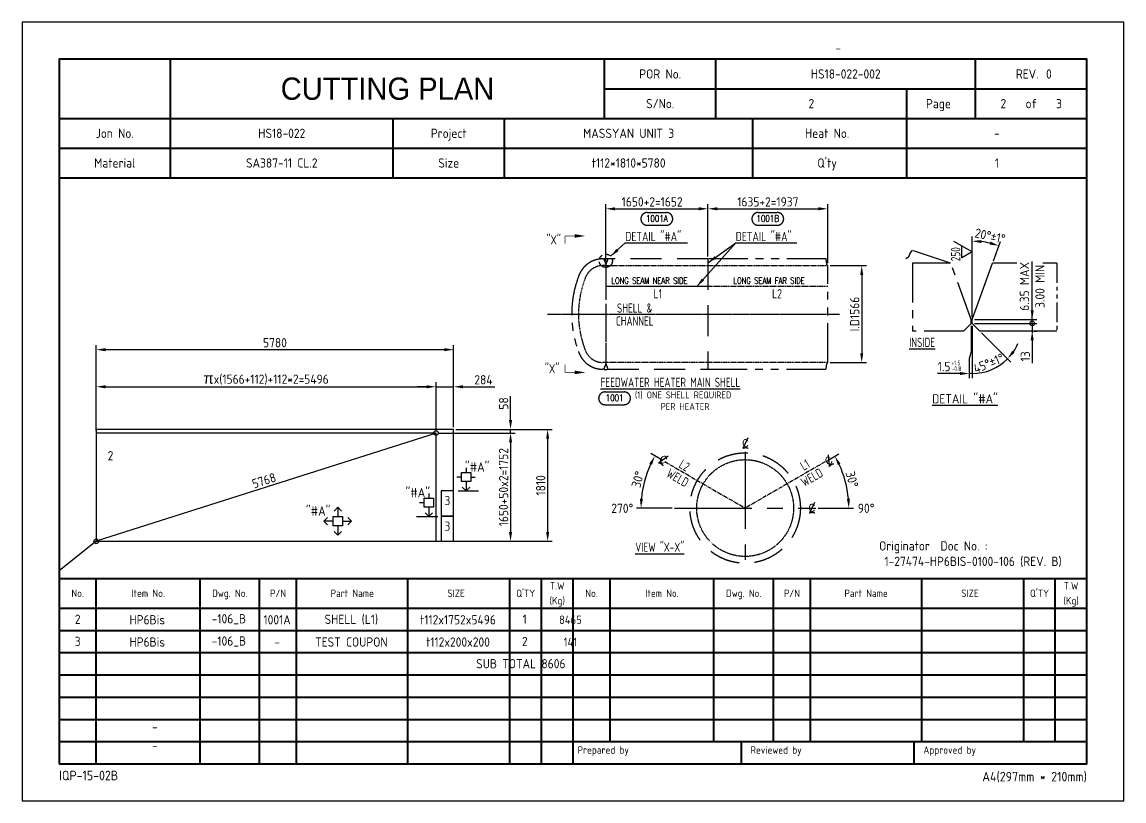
# Model space of a CAD drawing. Header units: millimetres. Extents: x -47360 to 661737, y -45870 to 354580.
# Drawn here: x 20000 to 37820, y 20000 to 32600 of the extents above; entities that cross this region are included whole.
import ezdxf
from ezdxf.enums import TextEntityAlignment as Align

# ---------------------------------------------------------------- set-up
doc = ezdxf.new("R2010")
doc.units = ezdxf.units.MM
doc.header["$LTSCALE"] = 10
for name, pattern in [('CENTER', [2, 1.25, -0.25, 0.25, -0.25]), ('CONT', [1, 1, 0]), ('DASHED', [0.75, 0.5, -0.25]), ('PHANTOM', [63.5, 31.75, -6.35, 6.35, -6.35, 6.35, -6.35])]:
    doc.linetypes.add(name, pattern=pattern)
for name, color, linetype in [('02_1  112x5495.59247272367x1752', 7, 'Continuous'), ('03_4  112x400x200', 7, 'Continuous'), ('11', 2, 'Continuous'), ('12', 1, 'CENTER'), ('13', 4, 'PHANTOM'), ('14', 3, 'DASHED'), ('15', 7, 'Continuous'), ('GEN-ANN', 7, 'CONT'), ('GEN-TXT', 7, 'CONT'), ('N02_1  112x5780x1810', 3, 'Continuous'), ('T', 2, 'Continuous')]:
    doc.layers.add(name, color=color, linetype=linetype)
doc.layers.add('PAGE', color=9, linetype='Continuous', plot=False)
doc.layers.add('TITLE', color=15, linetype='Continuous', lineweight=40)
doc.styles.add('FRACTION', font='romans.shx', dxfattribs={"bigfont": 'FRACTION.shx'})
doc.styles.add('SIMPLEX', font='romans.shx', dxfattribs={"width": 0.8})
doc.styles.get("Standard").update_dxf_attribs({"font": 'isocp2.shx', "bigfont": 'whgtxt.shx'})
doc.dimstyles.new('ISO-25', dxfattribs={"dimscale": 60, "dimtxt": 2.5, "dimasz": 2.5, "dimexe": 1.25, "dimexo": 0.625, "dimtad": 1, "dimdec": 0, "dimdsep": 46, "dimtxsty": 'Standard', "dimcen": 2.5, "dimclrt": 2, "dimadec": 0, "dimazin": 0, "dimtfac": 1, "dimtdec": 0, "dimtmove": 0, "dimatfit": 3, "dimfxl": 1, "dimarcsym": 0})

# ---------------------------------------------------------------- blocks, each defined once
blk = doc.blocks.new('CP00')
at = {"layer": 'PAGE'}
blk.add_line((20, 70), (10, 62), dxfattribs=at)
blk.add_lwpolyline([(0, 0), (297, 0), (297, 210), (0, 210)], close=True, dxfattribs=at)
at = {"layer": 'TITLE'}
for p, q in [((40, 184), (40, 200)), ((157, 184), (157, 200)), ((10, 184), (287, 184)), ((10, 168), (287, 168)), ((10, 60), (287, 60)), ((148.5, 16), (287, 16))]:
    blk.add_line(p, q, dxfattribs=at)
at = {"layer": 'TITLE', "color": 8}
for p, q in [((187, 184), (187, 200)), ((257, 184), (257, 192)), ((40, 168), (40, 184)), ((130, 168), (130, 184)), ((238.5, 168), (238.5, 184)), ((10, 176), (287, 176)), ((20, 10), (20, 60)), ((48, 10), (48, 60)), ((64, 10), (64, 60)), ((74, 10), (74, 60)), ((104, 10), (104, 60)), ((131.5, 10), (131.5, 60)), ((140, 10), (140, 60)), ((158.5, 16), (158.5, 60)), ((186.5, 16), (186.5, 60)), ((202.5, 16), (202.5, 60)), ((212.5, 16), (212.5, 60)), ((242.5, 16), (242.5, 60)), ((270, 16), (270, 60)), ((278.5, 16), (278.5, 60)), ((10, 52), (287, 52)), ((10, 46), (287, 46)), ((10, 40), (287, 40)), ((10, 34), (287, 34)), ((10, 28), (287, 28)), ((10, 22), (287, 22)), ((10, 16), (148.5, 16)), ((193.8, 16), (193.8, 10)), ((240.4, 16), (240.4, 10))]:
    blk.add_line(p, q, dxfattribs=at)
at = {"layer": 'TITLE', "color": 9}
for p, q in [((257, 192), (257, 200)), ((157, 192), (287, 192)), ((238.5, 184), (238.5, 192)), ((100, 168), (100, 184)), ((197, 168), (197, 184)), ((148.5, 10), (148.5, 60))]:
    blk.add_line(p, q, dxfattribs=at)
at = {"layer": 'TITLE', "color": 15}
blk.add_lwpolyline([(10, 10), (287, 10), (287, 200), (10, 200)], close=True, dxfattribs=at)
at = {"layer": 'PAGE', "color": 2}
blk.add_attdef('ATT_NESTINGPLANNO', text='', height=2.5, dxfattribs=at).set_placement((220, 203), align=Align.MIDDLE_CENTER)
for tag, p in [('ATT_OWNERITEMNO', (35, 7.09)), ('ATT_PARTNAME', (35, 2.09))]:
    blk.add_attdef(tag, text='', height=2.5, dxfattribs=at).set_placement(p, align=Align.MIDDLE_LEFT)
at = {"layer": 'TITLE', "color": 2}
for s, height, p in [('POR No.', 2.5, (172, 196)), ('S/No.', 2.5, (172, 188)), ('Page', 2.5, (247, 188)), ('of', 2.5, (272, 188)), ('Jon No.', 2.5, (25, 180)), ('Project', 2.5, (115, 180)), ('Heat No.', 2.5, (217, 180)), ('-', 2.5, (262.75, 180)), ('Material', 2.5, (25, 172)), ('Size', 2.5, (115, 172)), ("Q'ty", 2.5, (217, 172)), ('No.', 2, (15, 56)), ('Item No.', 2, (34, 56)), ('Dwg. No.', 2, (56, 56)), ('P/N', 2, (69, 56)), ('Part Name', 2, (89, 56)), ('SIZE', 2, (117, 56)), ("Q'TY", 2, (135.75, 56)), ('T.W', 2, (144.25, 58)), ('No.', 2, (153.5, 56)), ('Item No.', 2, (172.5, 56)), ('Dwg. No.', 2, (194.5, 56)), ('P/N', 2, (207.5, 56)), ('Part Name', 2, (227.5, 56)), ('SIZE', 2, (255.5, 56)), ("Q'TY", 2, (274.25, 56)), ('T.W', 2, (282.75, 58)), ('(Kg)', 2, (144.25, 54)), ('(Kg)', 2, (282.75, 54))]:
    blk.add_text(s, height=height, dxfattribs=at).set_placement(p, align=Align.MIDDLE_CENTER)
blk.add_text('REV.', height=2.5, dxfattribs=at).set_placement((274, 196), align=Align.MIDDLE_RIGHT)
blk.add_text('0', height=2.5, dxfattribs=at).set_placement((276, 196), align=Align.MIDDLE_LEFT)
for s, height, p in [('Prepared by', 2, (149.73, 12.75)), ('Reviewed by', 2, (196.33, 12.75)), ('Approved by', 2, (242.93, 12.75)), ('IQP-15-02B', 2.594, (10, 5.57))]:
    blk.add_text(s, height=height, dxfattribs=at).set_placement(p)
blk.add_text('A4(297mm * 210mm)', height=2.5936, dxfattribs=at).set_placement((287, 5.26), align=Align.RIGHT)
at = {"layer": 'TITLE', "color": 3, "insert": (98.5, 192), "char_height": 6, "width": 59.896, "attachment_point": 5}
blk.add_mtext('{\\fHYHeadLine-Medium|b0|i0|c129|p18;CUTTING PLAN}', dxfattribs=at)
at = {"layer": 'TITLE', "color": 2}
for tag, height, p in [('ATT_PORNO', 2.5, (222, 196)), ('ATT_CUTTINGPLANNO', 2.5, (212.75, 188)), ('ATT_PAGENO', 2.5, (264.5, 188)), ('ATT_PAGESUBTOTAL', 2.5, (279.5, 188)), ('ATT_WONO', 2.5, (70, 180)), ('ATT_PROJECT', 2.5, (163.5, 180)), ('ATT_PORWEIGHT', 2, (278.5, 89)), ('ATT_NETWEIGHT', 2, (278.5, 83)), ('ATT_SAVEWEIGHT', 2, (278.5, 77)), ('ATT_SCRAPWEIGHT', 2, (278.5, 71)), ('ATT_CUTTING', 2, (278.5, 65))]:
    blk.add_attdef(tag, text='', height=height, dxfattribs=at).set_placement(p, align=Align.MIDDLE_CENTER)
at = {"layer": 'TITLE', "color": 3}
for tag, p in [('ATT_MATERIAL', (70, 172)), ('ATT_SIZE', (163.5, 172)), ('ATT_QTY', (262.75, 172))]:
    blk.add_attdef(tag, text='', height=2.5, dxfattribs=at).set_placement(p, align=Align.MIDDLE_CENTER)
blk = doc.blocks.new('_Small')
at = {"color": 0, "linetype": 'ByBlock', "lineweight": -2}
blk.add_circle((0, 0), 0.25, dxfattribs=at)
blk = doc.blocks.new('*D71')
at = {"color": 0, "lineweight": -2, "transparency": 16777216}
for p, q in [((36336, 27938), (36336, 28088)), ((35402, 27788), (36411, 27788)), ((35402, 27725), (36411, 27725)), ((36336, 27725), (36336, 27788)), ((36336, 27725), (36336, 27575))]:
    blk.add_line(p, q, dxfattribs=at)
at = {"color": 0, "transparency": 16777216}
blk.add_solid([(36311, 27938), (36361, 27938), (36336, 27788)], dxfattribs=at)
at = {"layer": 'Defpoints', "color": 0, "transparency": 16777216}
for p in [(35364, 27788), (35364, 27725), (36336, 27788)]:
    blk.add_point(p, dxfattribs=at)
at = {"color": 0, "lineweight": -2, "transparency": 16777216, "xscale": 150, "yscale": 150, "zscale": 150, "rotation": 90}
blk.add_blockref('_Small', (36336, 27725), dxfattribs=at)
blk = doc.blocks.new('*D75')
at = {"color": 0, "lineweight": -2, "transparency": 16777216}
for p, q in [((36336, 27725), (36336, 27875)), ((35402, 27725), (36411, 27725)), ((36336, 27725), (36336, 27600)), ((36336, 27450), (36336, 27084)), ((36366, 27600), (36411, 27600))]:
    blk.add_line(p, q, dxfattribs=at)
at = {"color": 0, "transparency": 16777216}
blk.add_solid([(36311, 27450), (36361, 27450), (36336, 27600)], dxfattribs=at)
at = {"layer": 'Defpoints', "color": 0, "transparency": 16777216}
for p in [(35364, 27725), (36329, 27600), (36336, 27600)]:
    blk.add_point(p, dxfattribs=at)
at = {"color": 2, "transparency": 16777216, "insert": (36224, 27192), "char_height": 150, "attachment_point": 5, "rotation": 90}
blk.add_mtext('13', dxfattribs=at)
blk = doc.blocks.new('_None')
blk = doc.blocks.new('*D76')
at = {"color": 0, "lineweight": -2, "transparency": 16777216}
for p, q in [((35364, 27826), (35364, 29132)), ((35709, 28735), (35824, 29051))]:
    blk.add_line(p, q, dxfattribs=at)
blk.add_arc((35364, 27788), 1269, 76.7786, 83.2214, dxfattribs=at)
at = {"color": 0, "transparency": 16777216}
for points in [[(35513, 29023), (35515, 29073), (35364, 29057)], [(35662, 29047), (35647, 29000), (35798, 28981)]]:
    blk.add_solid(points, dxfattribs=at)
at = {"layer": 'Defpoints', "color": 0, "transparency": 16777216}
for p in [(35512, 29049), (35696, 28700), (35364, 27788), (35364, 27788), (35364, 27725)]:
    blk.add_point(p, dxfattribs=at)
at = {"color": 2, "transparency": 16777216, "insert": (35656, 29139), "char_height": 150, "attachment_point": 5, "rotation": 347.8243}
blk.add_mtext('20°%%P1%%D', dxfattribs=at)
blk = doc.blocks.new('SECT')
at = {"const_width": 0.01}
for points in [[(0, 0.163), (0, 0)], [(0, 0), (0.128, 0)]]:
    blk.add_lwpolyline(points, dxfattribs=at)
blk.add_solid([(-0.03, 0.163), (0.03, 0.163), (0, 0.343)])
blk = doc.blocks.new('$PNBR')
at = {"layer": 'GEN-ANN', "color": 7, "linetype": 'CONT'}
for p, q in [((0.125, 0.125), (0.5, 0.125)), ((0.125, -0.125), (0.5, -0.125))]:
    blk.add_line(p, q, dxfattribs=at)
for centre, start, end in [((0.125, 0), 90, 270), ((0.5, 0), 270, 90)]:
    blk.add_arc(centre, 0.125, start, end, dxfattribs=at)
at = {"layer": 'GEN-ANN', "color": 7, "linetype": 'CONT', "style": 'FRACTION'}
blk.add_attdef('PNB', text='', height=0.0938, dxfattribs=at).set_placement((0.313, -0.046), align=Align.CENTER)
blk = doc.blocks.new('*D72')
at = {"color": 0, "lineweight": -2, "transparency": 16777216}
for p, q in [((29440, 28716), (29440, 29654)), ((31092, 28807), (31092, 29654)), ((29590, 29579), (30942, 29579))]:
    blk.add_line(p, q, dxfattribs=at)
at = {"color": 0, "transparency": 16777216}
for points in [[(29590, 29604), (29590, 29554), (29440, 29579)], [(30942, 29604), (30942, 29554), (31092, 29579)]]:
    blk.add_solid(points, dxfattribs=at)
at = {"layer": 'Defpoints', "color": 0, "transparency": 16777216}
for p in [(31092, 29579), (31092, 28769), (29440, 28678)]:
    blk.add_point(p, dxfattribs=at)
at = {"color": 2, "transparency": 16777216, "insert": (30190, 29691), "char_height": 150, "attachment_point": 5}
blk.add_mtext('1650+2=1652', dxfattribs=at)
blk = doc.blocks.new('*D73')
at = {"color": 0, "lineweight": -2, "transparency": 16777216}
for p, q in [((31092, 28807), (31092, 29654)), ((33029, 28698), (33029, 29654)), ((31242, 29579), (32879, 29579))]:
    blk.add_line(p, q, dxfattribs=at)
at = {"color": 0, "transparency": 16777216}
for points in [[(31242, 29604), (31242, 29554), (31092, 29579)], [(32879, 29604), (32879, 29554), (33029, 29579)]]:
    blk.add_solid(points, dxfattribs=at)
at = {"layer": 'Defpoints', "color": 0, "transparency": 16777216}
for p in [(33029, 29579), (31092, 28769), (33029, 28660)]:
    blk.add_point(p, dxfattribs=at)
at = {"color": 2, "transparency": 16777216, "insert": (32061, 29691), "char_height": 150, "attachment_point": 5}
blk.add_mtext('1635+2=1937', dxfattribs=at)
blk = doc.blocks.new('*D74')
at = {"color": 0, "lineweight": -2, "transparency": 16777216}
for p, q in [((33067, 28659), (33654, 28659)), ((33579, 28509), (33579, 27243)), ((33067, 27093), (33654, 27093))]:
    blk.add_line(p, q, dxfattribs=at)
at = {"color": 0, "transparency": 16777216}
for points in [[(33554, 28509), (33604, 28509), (33579, 28659)], [(33554, 27243), (33604, 27243), (33579, 27093)]]:
    blk.add_solid(points, dxfattribs=at)
at = {"layer": 'Defpoints', "color": 0, "transparency": 16777216}
for p in [(33029, 28659), (33029, 27093), (33579, 27093)]:
    blk.add_point(p, dxfattribs=at)
at = {"color": 2, "transparency": 16777216, "insert": (33466, 27876), "char_height": 150, "attachment_point": 5, "rotation": 90}
blk.add_mtext('I.D1566', dxfattribs=at)
blk = doc.blocks.new('$CL')
at = {"layer": 'GEN-TXT', "color": 2, "linetype": 'CONT'}
blk.add_line((0.031, 0.069), (-0.031, -0.069), dxfattribs=at)
blk.add_arc((0.003, -0.131), 0.0703, 61.7604, 118.2396, dxfattribs=at)
at = {"layer": 'GEN-TXT', "color": 2, "linetype": 'CONT', "style": 'FRACTION'}
blk.add_text('C', height=0.0938, dxfattribs=at).set_placement((0, 0), align=Align.MIDDLE)
blk = doc.blocks.new('*D77')
at = {"color": 0, "lineweight": -2, "transparency": 16777216}
for p, q in [((30361, 25508), (30170, 25618)), ((30514, 24738), (29935, 24738))]:
    blk.add_line(p, q, dxfattribs=at)
blk.add_arc((31694, 24738), 1685, 155.1037, 174.8963, dxfattribs=at)
at = {"color": 0, "transparency": 16777216}
for points in [[(30144, 25459), (30188, 25436), (30235, 25580)], [(30041, 24887), (29991, 24889), (30010, 24738)]]:
    blk.add_solid(points, dxfattribs=at)
at = {"layer": 'Defpoints', "color": 0, "transparency": 16777216}
for p in [(30394, 25489), (30111, 25314), (30551, 24738), (31694, 24738), (32837, 24738)]:
    blk.add_point(p, dxfattribs=at)
at = {"color": 2, "transparency": 16777216, "insert": (29958, 25203), "char_height": 150, "attachment_point": 5, "rotation": 75}
blk.add_mtext('30°', dxfattribs=at)
blk = doc.blocks.new('*D78')
at = {"color": 0, "lineweight": -2, "transparency": 16777216}
for p, q in [((33018, 25502), (33211, 25614)), ((32875, 24738), (33446, 24738))]:
    blk.add_line(p, q, dxfattribs=at)
blk.add_arc((31694, 24738), 1677, 5.1279, 24.8721, dxfattribs=at)
at = {"color": 0, "transparency": 16777216}
for points in [[(33193, 25432), (33237, 25455), (33146, 25576)], [(33389, 24889), (33339, 24887), (33371, 24738)]]:
    blk.add_solid(points, dxfattribs=at)
at = {"layer": 'Defpoints', "color": 0, "transparency": 16777216}
for p in [(32985, 25484), (33345, 25029), (30551, 24738), (31694, 24738), (32837, 24738)]:
    blk.add_point(p, dxfattribs=at)
at = {"color": 2, "transparency": 16777216, "insert": (33422, 25201), "char_height": 150, "attachment_point": 5, "rotation": 285}
blk.add_mtext('30°', dxfattribs=at)
blk = doc.blocks.new('*D79')
at = {"color": 0, "lineweight": -2, "transparency": 16777216}
for p, q in [((21200, 25990), (21200, 26775)), ((26696, 25990), (26696, 26775)), ((21350, 26700), (26546, 26700))]:
    blk.add_line(p, q, dxfattribs=at)
at = {"color": 0, "transparency": 16777216}
for points in [[(21350, 26725), (21350, 26675), (21200, 26700)], [(26546, 26725), (26546, 26675), (26696, 26700)]]:
    blk.add_solid(points, dxfattribs=at)
at = {"layer": 'Defpoints', "color": 0, "transparency": 16777216}
for p in [(26696, 26700), (21200, 25952), (26696, 25952)]:
    blk.add_point(p, dxfattribs=at)
at = {"color": 2, "transparency": 16777216, "insert": (23948, 26831), "char_height": 150, "attachment_point": 5}
blk.add_mtext('{\\fGulim|b0|i0|c129|p50;\\H1.2x;π\\Fisocp2,whgtxt|c129;\\H0.83333x;x(1566+112)+112*2\\Fisocp2|c129;=5496}', dxfattribs=at)
blk = doc.blocks.new('*D80')
at = {"color": 0, "lineweight": -2, "transparency": 16777216}
for p, q in [((26696, 25990), (26696, 26775)), ((26980, 26048), (26980, 26775)), ((26546, 26700), (26396, 26700)), ((26696, 26700), (26980, 26700)), ((27130, 26700), (27644, 26700))]:
    blk.add_line(p, q, dxfattribs=at)
at = {"color": 0, "transparency": 16777216}
for points in [[(26546, 26725), (26546, 26675), (26696, 26700)], [(27130, 26725), (27130, 26675), (26980, 26700)]]:
    blk.add_solid(points, dxfattribs=at)
at = {"layer": 'Defpoints', "color": 0, "transparency": 16777216}
for p in [(26980, 26700), (26696, 25952), (26980, 26010)]:
    blk.add_point(p, dxfattribs=at)
at = {"color": 2, "transparency": 16777216, "insert": (27462, 26813), "char_height": 150, "attachment_point": 5}
blk.add_mtext('284', dxfattribs=at)
blk = doc.blocks.new('*D81')
at = {"color": 0, "lineweight": -2, "transparency": 16777216}
for p, q in [((21200, 26047.5), (21200, 27375)), ((26830, 27300), (21350, 27300)), ((26980, 26047.5), (26980, 27375))]:
    blk.add_line(p, q, dxfattribs=at)
at = {"color": 0, "transparency": 16777216}
for points in [[(21350, 27325), (21350, 27275), (21200, 27300)], [(26830, 27325), (26830, 27275), (26980, 27300)]]:
    blk.add_solid(points, dxfattribs=at)
at = {"layer": 'Defpoints', "color": 0, "transparency": 16777216}
for p in [(21200, 27300), (21200, 26010), (26980, 26010)]:
    blk.add_point(p, dxfattribs=at)
at = {"color": 2, "transparency": 16777216, "insert": (24090, 27412.5), "char_height": 150, "attachment_point": 5}
blk.add_mtext('5780', dxfattribs=at)
blk = doc.blocks.new('*D82')
at = {"color": 0, "lineweight": -2, "transparency": 16777216}
for p, q in [((26733, 25952), (27975, 25952)), ((27900, 25802), (27900, 24350)), ((26733, 24200), (27975, 24200))]:
    blk.add_line(p, q, dxfattribs=at)
at = {"color": 0, "transparency": 16777216}
for points in [[(27875, 25802), (27925, 25802), (27900, 25952)], [(27875, 24350), (27925, 24350), (27900, 24200)]]:
    blk.add_solid(points, dxfattribs=at)
at = {"layer": 'Defpoints', "color": 0, "transparency": 16777216}
for p in [(26696, 25952), (26696, 24200), (27900, 24200)]:
    blk.add_point(p, dxfattribs=at)
at = {"color": 2, "transparency": 16777216, "insert": (27787, 25076), "char_height": 150, "attachment_point": 5, "rotation": 90}
blk.add_mtext('1650+50x2=1752', dxfattribs=at)
blk = doc.blocks.new('*D83')
at = {"color": 0, "lineweight": -2, "transparency": 16777216}
for p, q in [((27900, 26160), (27900, 26550)), ((26733, 25952), (27975, 25952)), ((27018, 26010), (27975, 26010)), ((27900, 25952), (27900, 26010)), ((27900, 25802), (27900, 25652))]:
    blk.add_line(p, q, dxfattribs=at)
at = {"color": 0, "transparency": 16777216}
for points in [[(27875, 26160), (27925, 26160), (27900, 26010)], [(27875, 25802), (27925, 25802), (27900, 25952)]]:
    blk.add_solid(points, dxfattribs=at)
at = {"layer": 'Defpoints', "color": 0, "transparency": 16777216}
for p in [(26696, 25952), (26980, 26010), (27900, 26010)]:
    blk.add_point(p, dxfattribs=at)
at = {"color": 2, "transparency": 16777216, "insert": (27788, 26430), "char_height": 150, "attachment_point": 5, "rotation": 90}
blk.add_mtext('58', dxfattribs=at)
blk = doc.blocks.new('*D84')
at = {"color": 0, "lineweight": -2, "transparency": 16777216}
for p, q in [((27017.5, 26010), (28575, 26010)), ((28500, 25860), (28500, 24350)), ((27017.5, 24200), (28575, 24200))]:
    blk.add_line(p, q, dxfattribs=at)
at = {"color": 0, "transparency": 16777216}
for points in [[(28475, 25860), (28525, 25860), (28500, 26010)], [(28475, 24350), (28525, 24350), (28500, 24200)]]:
    blk.add_solid(points, dxfattribs=at)
at = {"layer": 'Defpoints', "color": 0, "transparency": 16777216}
for p in [(26980, 26010), (26980, 24200), (28500, 24200)]:
    blk.add_point(p, dxfattribs=at)
at = {"color": 2, "transparency": 16777216, "insert": (28387.5, 25105), "char_height": 150, "attachment_point": 5, "rotation": 90}
blk.add_mtext('1810', dxfattribs=at)
blk = doc.blocks.new('*D85')
at = {"color": 0, "lineweight": -2, "transparency": 16777216}
blk.add_line((26696, 25952), (21200, 24200), dxfattribs=at)
at = {"layer": 'Defpoints', "color": 0, "transparency": 16777216}
for p in [(26696, 25952), (21200, 24200), (21200, 24200)]:
    blk.add_point(p, dxfattribs=at)
at = {"color": 0, "lineweight": -2, "transparency": 16777216, "xscale": 150, "yscale": 150, "zscale": 150}
for p, rotation in [((26696, 25952), 17.68232995946152), ((21200, 24200), 197.6823299594616)]:
    blk.add_blockref('_Small', p, dxfattribs=dict(at, rotation=rotation))
at = {"color": 2, "transparency": 16777216, "insert": (23914, 25183), "char_height": 150, "attachment_point": 5, "rotation": 17.6823}
blk.add_mtext('5768', dxfattribs=at)

msp = doc.modelspace()

# ---------------------------------------------------------------- linework, layer by layer
for p, q in [((36336.07, 28088.5), (36336.07, 28728.75)), ((35349.26, 27687.5), (35349.26, 27263.58)), ((35364.26, 27687.5), (35364.26, 26839.66)), ((35515.78, 27573.48), (35990.29, 27098.97)), ((35349.26, 27263.58), (35319.26, 27156.58)), ((35319.26, 27156.58), (35319.26, 26839.66)), ((35169.26, 26914.66), (34803.05, 26914.66)), ((35364.26, 26914.66), (35319.26, 26914.66)), ((27050.47, 25015), (27380.23, 25015)), ((26379.77, 24600), (26725.05, 24600))]:
    msp.add_line(p, q)
for start, end in [(325.621043, 336.242086), (270, 315)]:
    msp.add_arc((35364.26, 27725), 810.34, start, end)
for points in [[(36052.29, 27251.46), (36013.82, 27283.39), (35937.26, 27152)], [(35169.26, 26939.66), (35169.26, 26889.66), (35319.26, 26914.66)]]:
    msp.add_solid(points)
at = {"layer": '02_1  112x5495.59247272367x1752'}
msp.add_lwpolyline([(26695.59, 24200), (26695.59, 25952), (21200, 25952), (21200, 24200)], close=True, dxfattribs=at)
at = {"layer": '03_4  112x400x200'}
for points in [[(26980, 25015), (26780, 25015), (26780, 24615), (26980, 24615)], [(26980, 24600), (26780, 24600), (26780, 24200), (26980, 24200)]]:
    msp.add_lwpolyline(points, close=True, dxfattribs=at)
at = {"layer": '11', "color": 3}
for p, q in [((35364.26, 27788.5), (35696.02, 28700)), ((36087.59, 28700), (35696.02, 28700)), ((36736.87, 28700), (36505.33, 28700)), ((35364.26, 27725), (35364.26, 27788.5)), ((35489.26, 27600), (35364.26, 27725)), ((36736.87, 27600), (35489.26, 27600))]:
    msp.add_line(p, q, dxfattribs=at)
at = {"layer": '12', "linetype": 'CENTER', "ltscale": 2}
msp.add_line((28497.02, 27876.06), (33221.26, 27876.06), dxfattribs=at)
at = {"layer": '12', "ltscale": 5}
for p in [(30393.52, 25489.06), (32985.35, 25483.51)]:
    msp.add_line(p, (31694.24, 24738.09), dxfattribs=at)
at = {"layer": '12', "linetype": 'CENTER', "ltscale": 100}
for p, q in [((31694.24, 25649.36), (31694.24, 23826.83)), ((30551.11, 24738.09), (32837.37, 24738.09))]:
    msp.add_line(p, q, dxfattribs=at)
at = {"layer": '13', "ltscale": 2}
for p, q in [((35017.5, 28700), (34400, 28905.83)), ((33005, 28769.06), (31092.19, 28769.06)), ((33016.17, 28678.06), (33005, 28769.06)), ((35017.5, 28700), (34400, 28700)), ((34400, 28700), (34400, 27600)), ((35349.26, 27788.5), (35017.5, 28700)), ((33024.97, 28662.83), (33016.17, 28678.06)), ((33029.3, 27093.06), (33029.3, 28659.06)), ((35224.26, 27600), (35349.26, 27725)), ((35224.26, 27600), (34400, 27600)), ((33024.97, 27089.29), (33016.17, 27074.06)), ((31092.19, 26983.06), (33005, 26983.06)), ((33005, 26983.06), (33016.17, 27074.06))]:
    msp.add_line(p, q, dxfattribs=at)
at = {"layer": '13'}
for p, q in [((36736.87, 28700), (36736.87, 27600)), ((35349.26, 27725), (35349.26, 27788.5))]:
    msp.add_line(p, q, dxfattribs=at)
at = {"layer": '13', "ltscale": 2}
for points in [[(34400, 28905.83), (34380.78, 28890.48), (34367.9, 28874.49), (34359.02, 28857.93), (34351.82, 28840.86), (34343.95, 28823.37), (34333.07, 28805.5), (34316.85, 28787.35), (34292.94, 28768.96)], [(33029.3, 28660.33), (33029.3, 28659.06), (33029.3, 28659.06), (33029.3, 28659.06)], [(33029.3, 27091.79), (33029.3, 27093.06), (33029.3, 27093.06), (33029.3, 27093.06)]]:
    msp.add_lwpolyline(points, dxfattribs=at)
at = {"layer": '13'}
msp.add_lwpolyline([(29390.09, 28769.06), (29406.97, 28769.06), (29440.09, 28678.06), (29440.09, 27074.06), (29406.97, 26983.06), (29390.09, 26983.06)], dxfattribs=at)
msp.add_circle((29440.09, 28738.06), 107.08, dxfattribs=at)
at = {"layer": '13', "ltscale": 2}
for centre, radius, start, end in [((29392.73, 28355.45), 413.61, 90.36608, 162.394368), ((33029.3, 28665.33), 5, 210, 270), ((30605.99, 27876.06), 1717.4, 159.391225, 200.608775), ((29392.73, 27396.66), 413.61, 197.605632, 269.63392), ((33029.3, 27086.79), 5, 90, 150)]:
    msp.add_arc(centre, radius, start, end, dxfattribs=at)
at = {"layer": '13'}
for centre, start, end in [((29440.09, 28562.69), 80.882154, 99.117846), ((29440.09, 27189.43), 260.882154, 279.117846)]:
    msp.add_arc(centre, 209.01, start, end, dxfattribs=at)
at = {"layer": '14', "ltscale": 100}
for p, q in [((29473.21, 28769.06), (29440.09, 28678.06)), ((31092.19, 28769.06), (29473.21, 28769.06)), ((31092.19, 28769.06), (31092.19, 26983.06)), ((29440.09, 28678.06), (29440.09, 27074.06)), ((29440.09, 27074.06), (29473.21, 26983.06)), ((29473.21, 26983.06), (31092.19, 26983.06))]:
    msp.add_line(p, q, dxfattribs=at)
at = {"layer": '14', "color": 6}
msp.add_line((29453.09, 28659.06), (29440.09, 28672.06), dxfattribs=at)
at = {"layer": '14', "color": 6, "ltscale": 3}
for p, q in [((29453.09, 28659.06), (33029.3, 28659.06)), ((33029.3, 28322.56), (31092.19, 28322.56))]:
    msp.add_line(p, q, dxfattribs=at)
at = {"layer": '14', "color": 6, "linetype": 'ByBlock'}
msp.add_line((31092.19, 28322.56), (29440.09, 28322.56), dxfattribs=at)
at = {"layer": '14', "color": 6}
for points in [[(29440.09, 28672.06), (29427.09, 28659.06), (29390.09, 28659.06)], [(29440.09, 27080.06), (29427.09, 27093.06), (29390.09, 27093.06)]]:
    msp.add_lwpolyline(points, dxfattribs=at)
at = {"layer": '14', "color": 6, "ltscale": 3}
msp.add_lwpolyline([(33029.3, 27093.06), (29453.09, 27093.06), (29440.09, 27080.06)], dxfattribs=at)
at = {"layer": '14', "ltscale": 100}
msp.add_circle((31694.24, 24738.09), 893, dxfattribs=at)
at = {"layer": '14', "color": 6}
msp.add_circle((31694.24, 24738.09), 783, dxfattribs=at)
at = {"layer": '14', "color": 6, "ltscale": 3}
for centre, radius, start, end in [((29392.74, 28355.45), 303.62, 90.5, 153.973975), ((30605.99, 27876.06), 1607.4, 157.596868, 202.403132), ((29392.74, 27396.67), 303.62, 206.026025, 269.5)]:
    msp.add_arc(centre, radius, start, end, dxfattribs=at)
at = {"layer": '15'}
for p, q in [((35364.26, 28881.37), (35069.07, 29051.8)), ((29755, 29029.97), (30759.85, 29029.97)), ((31540.81, 29029.97), (32529.48, 29029.97)), ((35195.46, 28783.91), (35195.46, 28978.83)), ((35364.26, 28881.37), (35195.46, 28783.91))]:
    msp.add_line(p, q, dxfattribs=at)
at = {"layer": 'N02_1  112x5780x1810'}
msp.add_lwpolyline([(26980, 24200), (26980, 26010), (21200, 26010), (21200, 24200)], close=True, dxfattribs=at)
at = {"layer": 'T'}
for p, q in [((27180.12, 25390), (27180.12, 25315)), ((27105.12, 25240), (27030.12, 25240)), ((27180.12, 25165), (27180.12, 25015)), ((27255.12, 25240), (27330.12, 25240)), ((26579.88, 24975), (26579.88, 24900)), ((26504.88, 24825), (26429.88, 24825)), ((25105.09, 24750.33), (25105.09, 24600.33)), ((26579.88, 24750), (26579.88, 24600)), ((25030.09, 24525.33), (24880.09, 24525.33)), ((25105.09, 24450.33), (25105.09, 24300.33)), ((25180.09, 24525.33), (25330.09, 24525.33))]:
    msp.add_line(p, q, dxfattribs=at)
for points in [[(27105.12, 25315), (27255.12, 25315), (27255.12, 25165), (27105.12, 25165)], [(26504.88, 24900), (26654.88, 24900), (26654.88, 24750), (26504.88, 24750)], [(25030.09, 24600.33), (25180.09, 24600.33), (25180.09, 24450.33), (25030.09, 24450.33)]]:
    msp.add_lwpolyline(points, close=True, dxfattribs=at)
for points in [[(27120.12, 25075), (27180.12, 25015), (27240.12, 25075)], [(25045.09, 24690.33), (25105.09, 24750.33), (25165.09, 24690.33)], [(26519.88, 24660), (26579.88, 24600), (26639.88, 24660)], [(24940.09, 24465.33), (24880.09, 24525.33), (24940.09, 24585.33)], [(25270.09, 24465.33), (25330.09, 24525.33), (25270.09, 24585.33)], [(25045.09, 24360.33), (25105.09, 24300.33), (25165.09, 24360.33)]]:
    msp.add_lwpolyline(points, dxfattribs=at)

# ---------------------------------------------------------------- block references
ref = msp.add_blockref('CP00', (20000, 20000), dxfattribs=dict(xscale=60, yscale=60, zscale=60))
ref.add_attrib('ATT_WONO', 'HS18-022', dxfattribs={"layer": 'TITLE', "color": 2, "height": 150}).set_placement((24200, 30800), align=Align.MIDDLE_CENTER)
ref.add_attrib('ATT_PROJECT', 'MASSYAN UNIT 3', dxfattribs={"layer": 'TITLE', "color": 2, "height": 150}).set_placement((29810, 30800), align=Align.MIDDLE_CENTER)
ref.add_attrib('ATT_PORNO', 'HS18-022-002', dxfattribs={"layer": 'TITLE', "color": 2, "height": 150}).set_placement((33320, 31760), align=Align.MIDDLE_CENTER)
ref.add_attrib('ATT_OWNERITEMNO', '-', dxfattribs={"layer": 'PAGE', "color": 2, "height": 150}).set_placement((22100, 21200), align=Align.MIDDLE_LEFT)
ref.add_attrib('ATT_PARTNAME', '-', dxfattribs={"layer": 'PAGE', "color": 2, "height": 150}).set_placement((22100, 20900), align=Align.MIDDLE_LEFT)
ref.add_attrib('ATT_MATERIAL', 'SA387-11 CL.2', dxfattribs={"layer": 'TITLE', "color": 3, "height": 150}).set_placement((24200, 30320), align=Align.MIDDLE_CENTER)
ref.add_attrib('ATT_SIZE', 't112*1810*5780', dxfattribs={"layer": 'TITLE', "color": 3, "height": 150}).set_placement((29810, 30320), align=Align.MIDDLE_CENTER)
ref.add_attrib('ATT_QTY', '1', dxfattribs={"layer": 'TITLE', "color": 3, "height": 150}).set_placement((35765, 30320), align=Align.MIDDLE_CENTER)
ref.add_attrib('ATT_NESTINGPLANNO', '-', dxfattribs={"layer": 'PAGE', "color": 2, "height": 150}).set_placement((33200, 32180), align=Align.MIDDLE_CENTER)
ref.add_attrib('ATT_CUTTINGPLANNO', '2', dxfattribs={"layer": 'TITLE', "color": 2, "height": 150}).set_placement((32765, 31280), align=Align.MIDDLE_CENTER)
ref.add_attrib('ATT_PAGENO', '2', dxfattribs={"layer": 'TITLE', "color": 2, "height": 150}).set_placement((35870, 31280), align=Align.MIDDLE_CENTER)
ref.add_attrib('ATT_PAGESUBTOTAL', '3', dxfattribs={"layer": 'TITLE', "color": 2, "height": 150}).set_placement((36770, 31280), align=Align.MIDDLE_CENTER)
at = {"color": 2, "xscale": 1280, "yscale": 1280, "zscale": 1280}
msp.add_blockref('$CL', (31698.48, 25788.01), dxfattribs=at)
at = {"layer": '15'}
ref = msp.add_blockref('$PNBR', (30007.89, 29415.73), dxfattribs=dict(at, xscale=823.1963533715145, yscale=823.196353371512, zscale=823.196353371513))
ref.add_attrib('PNB', '1001A', dxfattribs={"layer": '11', "height": 105, "style": 'FRACTION', "width": 0.8}).set_placement((30265.14, 29370.12), align=Align.CENTER)
ref = msp.add_blockref('$PNBR', (31802.49, 29415.73), dxfattribs=dict(at, xscale=823.1963533715145, yscale=823.196353371512, zscale=823.196353371513))
ref.add_attrib('PNB', '1001B', dxfattribs={"layer": '11', "height": 105, "style": 'FRACTION', "width": 0.8}).set_placement((32059.74, 29370.12), align=Align.CENTER)
for name, p, xscale, yscale, zscale, rotation in [('SECT', (28780.96, 29139.55, 70960545.69), 960, 960, 960, 270), ('SECT', (28780.96, 26932.3, 70960545.69), -960, 960, 959.9999999999997, 270), ('$CL', (30372.23, 25521.62), 1280, 1280, 1280, 329.9999999999998), ('$CL', (33044.3, 25504.07), 1279.999999999999, 1279.999999999999, 1279.999999999999, 29.99999999999999)]:
    msp.add_blockref(name, p, dxfattribs=dict(at, xscale=xscale, yscale=yscale, zscale=zscale, rotation=rotation))
ref = msp.add_blockref('$PNBR', (29324.91, 26513.35), dxfattribs=dict(at, xscale=823.1963533715145, yscale=823.196353371512, zscale=823.196353371513))
ref.add_attrib('PNB', '1001', dxfattribs={"layer": '11', "height": 105, "style": 'FRACTION', "width": 0.8}).set_placement((29582.16, 26467.73), align=Align.CENTER)
at = {"layer": '15', "xscale": 1279.999999999999, "yscale": 1279.999999999999, "zscale": 1279.999999999999}
msp.add_blockref('$CL', (32773.94, 24742.05), dxfattribs=at)

# ---------------------------------------------------------------- texts
at = {"color": 2}
for s, height, width, p in [('DETAIL "#A"', 150, 0.85, (29755.33, 29055.54)), ('DETAIL "#A"', 150, 0.85, (31541.14, 29055.54)), ('"X"', 150, 0.85, (28479.93, 29000.9, 70960545.69)), ('L2', 150, 0.85, (32129.18, 28129.93, 70960545.69)), ('"X"', 150, 0.85, (28454.97, 26917.94, 70960545.69)), ('+1.5', 75, 0.8, (35030.4, 27048.21)), ('-0.8', 75, 0.8, (35030.4, 26954.94)), ('%%UFEEDWATER HEATER MAIN SHELL', 150, 0.8, (29355.91, 26697.52, 70960545.69)), ('%%UVIEW "X-X"', 150, 0.8, (29918, 24030, 70960545.69))]:
    msp.add_text(s, height=height, dxfattribs=dict(at, width=width)).set_placement(p)
at = {"color": 2, "width": 0.8}
msp.add_text('250', height=150, rotation=90, dxfattribs=at).set_placement((35172.88, 28732))
at = {"color": 3, "width": 0.85}
msp.add_text('L1', height=150, dxfattribs=at).set_placement((30211.36, 28129.93, 70960545.69))
at = {"color": 2, "width": 0.8}
for s, p in [('SHELL &', (29909.05, 27972.93)), ('CHANNEL', (29909.05, 27763.23)), ('%%UINSIDE', (34555.72, 27418.24))]:
    msp.add_text(s, height=150, dxfattribs=at).set_placement(p, align=Align.MIDDLE_CENTER)
at = {"color": 2}
msp.add_text('%%UDETAIL "#A"', height=150, dxfattribs=at).set_placement((34718, 26430))
at = {"color": 2, "width": 0.8}
for s, rotation, p in [('L2', 330, (30711.43, 25426.63)), ('L1', 30, (32660.57, 25437.33)), ('WELD', 330, (30603.56, 25227.87)), ('WELD', 30, (32771.81, 25235.2))]:
    msp.add_text(s, height=150, rotation=rotation, dxfattribs=at).set_placement(p, align=Align.MIDDLE_CENTER)
at = {"color": 2, "char_height": 150, "attachment_point": 5}
for s, insert, rotation in [('6.35 MAX\\P3.00 MIN', (36336.07, 28324.13), 90), ('45°%%P1%%D', (35631.32, 27080.28), 22.5)]:
    msp.add_mtext(s, dxfattribs=dict(at, insert=insert, rotation=rotation))
at = {"color": 2, "attachment_point": 5}
for s, insert, char_height in [('1.5', (34911.16, 27027.16), 150), ('(1) ONE SHELL REQUIRED\\P PER HEATER', (30689.93, 26474.18), 112.5), ('270%%D', (29707.55, 24734.51), 150), ('90%%D', (33650.61, 24734.51), 150)]:
    msp.add_mtext(s, dxfattribs=dict(at, insert=insert, char_height=char_height))
at = {"layer": '11', "style": 'SIMPLEX', "width": 0.8}
for s, p in [('LONG SEAM NEAR SIDE', (29530.79, 28365.97, 70960545.69)), ('LONG SEAM FAR SIDE', (31504.74, 28365.97, 70960545.69))]:
    msp.add_text(s, height=100, dxfattribs=at).set_placement(p)
at = {"layer": 'T'}
for p in [(27360.19, 25402), (26399.81, 24987), (24788.61, 24689.9)]:
    msp.add_text('"#A"', height=150, dxfattribs=at).set_placement(p, align=Align.MIDDLE_CENTER)
at = {"layer": 'T', "color": 2, "char_height": 150, "attachment_point": 5}
for s, insert in [('2', (21431.36, 25584.98)), ('3', (26879.04, 24859.6)), ('3', (26879.04, 24444.6)), ('2', (20900, 22940)), ('HP6Bis', (22025, 22931)), ('-106_B', (23345, 22940)), ('1001A', (24125, 22931)), ('SHELL (L1)', (25325, 22931)), ('t112x1752x5496', (27050, 22931)), ('1', (28130, 22940)), ('{\\H0.91667x;\\C256;8465}', (28868.04, 22931)), ('3', (20900, 22580)), ('HP6Bis', (22025, 22571)), ('-106_B', (23345, 22580)), ('TEST COUPON', (25325, 22571)), ('t112x200x200', (27050, 22571)), ('2', (28130, 22580)), ('{\\H0.91667x;\\C256;141}', (28868.04, 22571)), ('-', (24125, 22571))]:
    msp.add_mtext(s, dxfattribs=dict(at, insert=insert))
at = {"layer": 'T', "insert": (33860.54, 24200.72), "char_height": 150, "width": 3304.3281, "attachment_point": 1}
msp.add_mtext('Originator  Doc No. : \\P 1-27474-HP6BIS-0100-106 (REV. B)', dxfattribs=at)
at = {"layer": 'T', "color": 3, "insert": (28066.15, 22220), "char_height": 150, "attachment_point": 5}
msp.add_mtext('SUB TOTAL 8606', dxfattribs=at)

# ---------------------------------------------------------------- dimensions: what is measured, and where the dimension line sits
dim = msp.add_linear_dim(base=(31092.19, 29578.63), p1=(29440.09, 28678.06), p2=(31092.19, 28769.06), text='1650+2=<>', dimstyle='ISO-25')
dim.commit()
dim.dimension.update_dxf_attribs({"geometry": '*D72', "text_midpoint": (30190.09, 29578.63), "dimtype": 160})
for base, p1, p2, text, picture, middle in [((33029.3, 29578.63), (31092.19, 28769.06), (33029.3, 28660.33), '1635+2=<>', '*D73', (32060.74, 29691.15)), ((26695.59, 26700), (21200, 25952), (26695.59, 25952), '{\\fGulim|b0|i0|c129|p50;\\H1.2x;π\\Fisocp2,whgtxt|c129;\\H0.83333x;x(1566+112)+112*2\\Fisocp2|c129;=<>}', '*D79', (23947.8, 26831.25))]:
    dim = msp.add_linear_dim(base=base, p1=p1, p2=p2, text=text, dimstyle='ISO-25')
    dim.commit()
    dim.dimension.update_dxf_attribs({"geometry": picture, "text_midpoint": middle})
dim = msp.add_angular_dim_2l(base=(35511.54, 29048.52), line1=((35364.26, 27788.5), (35696.02, 28700)), line2=((35364.26, 27725), (35364.26, 27788.5)), text='<>%%P1%%D', dimstyle='ISO-25')
dim.commit()
dim.dimension.update_dxf_attribs({"geometry": '*D76', "text_midpoint": (35631.82, 29028.57), "dimtype": 162})
for base, p1, p2, text, picture, middle in [((33579.2, 27093.06), (33029.3, 28659.06), (33029.3, 27093.06), 'I.D<>', '*D74', (33465.65, 27876.06)), ((27900, 24200), (26695.59, 25952), (26695.59, 24200), '1650+50x2=<>', '*D82', (27787.49, 25076))]:
    dim = msp.add_linear_dim(base=base, p1=p1, p2=p2, angle=90, text=text, dimstyle='ISO-25')
    dim.commit()
    dim.dimension.update_dxf_attribs({"geometry": picture, "text_midpoint": middle})
for base, p2, text, override, picture, middle in [((36336.07, 27788.5), (35364.26, 27788.5), ' ', {"dimblk1": 'Small', "dimsah": 1}, '*D71', (36336.07, 27756.75)), ((36336.07, 27600), (36328.53, 27600), '13', {"dimblk1": 'None', "dimsah": 1}, '*D75', (36223.57, 27191.89))]:
    dim = msp.add_linear_dim(base=base, p1=(35364.26, 27725), p2=p2, angle=90, text=text, dimstyle='ISO-25', override=override)
    dim.commit()
    dim.dimension.update_dxf_attribs({"geometry": picture, "text_midpoint": middle})
for base, p1, p2, picture, middle in [((21200, 27300), (26980, 26010), (21200, 26010), '*D81', (24090, 27412.5)), ((26980, 26700), (26695.59, 25952), (26980, 26010), '*D80', (27461.9, 26812.51))]:
    dim = msp.add_linear_dim(base=base, p1=p1, p2=p2, dimstyle='ISO-25')
    dim.commit()
    dim.dimension.update_dxf_attribs({"geometry": picture, "text_midpoint": middle})
for base, p1, p2, picture, middle in [((27900, 26010), (26695.59, 25952), (26980, 26010), '*D83', (27787.5, 26430)), ((28500, 24200), (26980, 26010), (26980, 24200), '*D84', (28387.5, 25105))]:
    dim = msp.add_linear_dim(base=base, p1=p1, p2=p2, angle=90, dimstyle='ISO-25')
    dim.commit()
    dim.dimension.update_dxf_attribs({"geometry": picture, "text_midpoint": middle})
dim = msp.add_aligned_dim(p1=(26695.59, 25952), p2=(21200, 24200), distance=0, dimstyle='ISO-25', override={"dimblk1": 'Small', "dimblk2": 'Small', "dimsah": 1, "dimse1": 1, "dimse2": 1, "dimsd2": 0})
dim.commit()
dim.dimension.update_dxf_attribs({"geometry": '*D85', "text_midpoint": (23913.63, 25183.18)})
for base, line2, picture, middle in [((30111.31, 25314.23), ((30393.52, 25489.06), (31694.24, 24738.09)), '*D77', (29958.46, 25203.19)), ((33345.34, 25029.23), ((32985.35, 25483.51), (31694.24, 24738.09)), '*D78', (33422.35, 25201.14))]:
    dim = msp.add_angular_dim_2l(base=base, line1=((30551.11, 24738.09), (32837.37, 24738.09)), line2=line2, dimstyle='ISO-25')
    dim.commit()
    dim.dimension.update_dxf_attribs({"geometry": picture, "text_midpoint": middle})

# ---------------------------------------------------------------- leaders
for points in [[(29518.85, 28810.6), (29755, 29029.97)], [(30911.59, 28322.56), (31540.81, 29029.97)], [(31092.19, 28705.72), (31540.81, 29029.97)]]:
    msp.add_leader(points, dimstyle='ISO-25')

doc.saveas('drawing.dxf')
